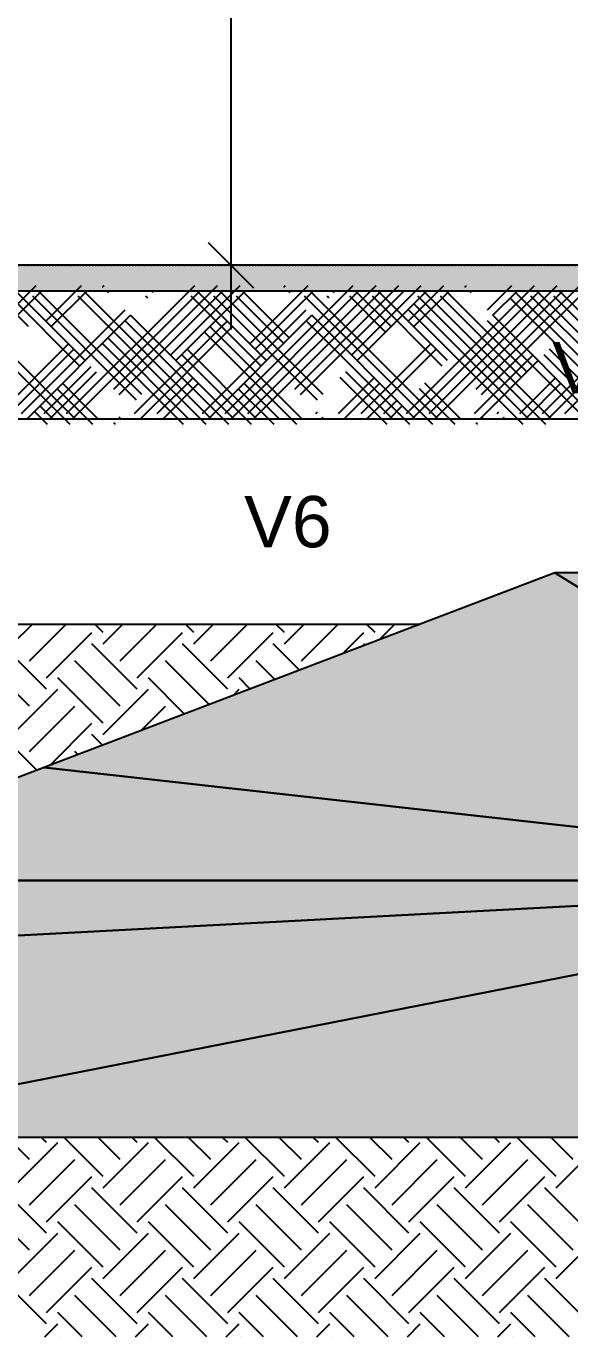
# Model space of a CAD drawing. Extents: x 37185 to 43130, y -8131 to -3926.
# Drawn here: x 38691.6 to 38762.3, y -7779.8 to -7609.4 of the extents above; entities that cross this region are included whole.
import ezdxf

# ---------------------------------------------------------------- set-up
doc = ezdxf.new("R2010")
doc.units = 0
doc.header["$MEASUREMENT"] = 0
doc.linetypes.add('ESTILO_TQS_0002', pattern=[0.4, 0.1, -0.3])
for name, color, linetype in [('36', 253, 'CONTINUOUS'), ('47', 15, 'CONTINUOUS'), ('48', 4, 'CONTINUOUS'), ('52', 3, 'CONTINUOUS'), ('67', 7, 'CONTINUOUS'), ('74', 2, 'CONTINUOUS'), ('75', 9, 'CONTINUOUS'), ('96', 252, 'CONTINUOUS')]:
    doc.layers.add(name, color=color, linetype=linetype)
doc.styles.add('TQS_ARIAL', font='arial.ttf')

msp = doc.modelspace()

# ---------------------------------------------------------------- linework, layer by layer
at = {"layer": '36', "linetype": 'Continuous'}
for p, q in [((38679.38, -7656.62), (38692.87, -7643.13)), ((38680.09, -7657.33), (38693.57, -7643.84)), ((38691.87, -7648.49), (38687.22, -7643.84)), ((38698.53, -7653.61), (38689.46, -7644.54)), ((38699.24, -7652.91), (38690.17, -7643.84)), ((38705.89, -7658.03), (38692.41, -7644.54)), ((38706.6, -7657.33), (38693.11, -7643.84)), ((38694.11, -7647.78), (38698.76, -7643.13)), ((38694.82, -7648.49), (38699.47, -7643.84)), ((38696.82, -7659.8), (38713.49, -7643.13)), ((38697.53, -7660.5), (38714.2, -7643.84)), ((38714.96, -7661.21), (38698.3, -7644.54)), ((38715.67, -7660.5), (38699.01, -7643.84)), ((38701.48, -7643.36), (38701.71, -7643.13)), ((38702.18, -7644.07), (38702.41, -7643.84)), ((38702.95, -7656.62), (38716.44, -7643.13)), ((38703.66, -7657.33), (38717.14, -7643.84)), ((38707.37, -7644.78), (38707.14, -7644.54)), ((38708.07, -7644.07), (38707.84, -7643.84)), ((38710.31, -7652.2), (38719.38, -7643.13)), ((38711.02, -7652.91), (38720.09, -7643.84)), ((38722.1, -7653.61), (38713.03, -7644.54)), ((38722.81, -7652.91), (38713.74, -7643.84)), ((38729.46, -7658.03), (38715.98, -7644.54)), ((38730.17, -7657.33), (38716.68, -7643.84)), ((38717.45, -7659.8), (38734.11, -7643.13)), ((38718.16, -7660.5), (38734.82, -7643.84)), ((38725.05, -7650.67), (38718.92, -7644.54)), ((38725.75, -7649.96), (38719.63, -7643.84)), ((38720.39, -7659.8), (38737.06, -7643.13)), ((38720.63, -7650.73), (38728.22, -7643.13)), ((38721.1, -7660.5), (38737.77, -7643.84)), ((38721.33, -7651.43), (38728.93, -7643.84)), ((38725.05, -7643.36), (38725.28, -7643.13)), ((38725.75, -7644.07), (38725.98, -7643.84)), ((38726.52, -7656.62), (38740.01, -7643.13)), ((38727.23, -7657.33), (38740.71, -7643.84)), ((38744.43, -7661.21), (38727.76, -7644.54)), ((38745.13, -7660.5), (38728.47, -7643.84)), ((38730.94, -7644.78), (38730.71, -7644.54)), ((38731.65, -7644.07), (38731.41, -7643.84)), ((38738.3, -7649.19), (38733.65, -7644.54)), ((38733.88, -7652.2), (38742.95, -7643.13)), ((38739.01, -7648.49), (38734.36, -7643.84)), ((38734.59, -7652.91), (38743.66, -7643.84)), ((38745.67, -7653.61), (38736.6, -7644.54)), ((38746.38, -7652.91), (38737.31, -7643.84)), ((38741.02, -7659.8), (38757.69, -7643.13)), ((38741.25, -7647.78), (38745.9, -7643.13)), ((38741.73, -7660.5), (38758.39, -7643.84)), ((38741.96, -7648.49), (38746.61, -7643.84)), ((38759.16, -7661.21), (38742.49, -7644.54)), ((38759.87, -7660.5), (38743.2, -7643.84)), ((38743.97, -7659.8), (38760.63, -7643.13)), ((38744.67, -7660.5), (38761.34, -7643.84)), ((38755.98, -7655.09), (38745.44, -7644.54)), ((38756.69, -7654.38), (38746.15, -7643.84)), ((38748.62, -7643.36), (38748.85, -7643.13)), ((38749.32, -7644.07), (38749.55, -7643.84)), ((38750.09, -7656.62), (38763.58, -7643.13)), ((38750.8, -7657.33), (38764.28, -7643.84)), ((38751.56, -7646.31), (38754.74, -7643.13)), ((38752.27, -7647.01), (38755.45, -7643.84)), ((38770.94, -7661.21), (38754.51, -7644.78)), ((38771.65, -7660.5), (38755.22, -7644.07)), ((38773.66, -7660.98), (38757.22, -7644.54)), ((38774.37, -7660.27), (38757.93, -7643.84)), ((38769.24, -7653.61), (38760.17, -7644.54)), ((38769.95, -7652.91), (38760.88, -7643.84)), ((38690.93, -7659.8), (38704.42, -7646.31)), ((38714.5, -7659.8), (38727.99, -7646.31)), ((38756.21, -7661.21), (38741.25, -7646.25)), ((38756.92, -7660.5), (38741.96, -7645.54)), ((38761.64, -7659.8), (38775.13, -7646.31)), ((38691.64, -7660.5), (38705.13, -7647.01)), ((38717.91, -7661.21), (38704.42, -7647.72)), ((38718.62, -7660.5), (38705.13, -7647.01)), ((38705.66, -7659.8), (38717.68, -7647.78)), ((38715.21, -7660.5), (38728.7, -7647.01)), ((38741.48, -7661.21), (38727.99, -7647.72)), ((38742.19, -7660.5), (38728.7, -7647.01)), ((38765.05, -7661.21), (38751.56, -7647.72)), ((38765.76, -7660.5), (38752.27, -7647.01)), ((38706.37, -7660.5), (38718.39, -7648.49)), ((38726.75, -7661.21), (38714.73, -7649.19)), ((38727.46, -7660.5), (38715.44, -7648.49)), ((38687.99, -7659.8), (38697.06, -7650.73)), ((38688.69, -7660.5), (38697.76, -7651.43)), ((38697.99, -7660.5), (38688.92, -7651.43)), ((38712.02, -7661.21), (38701.48, -7650.67)), ((38712.73, -7660.5), (38702.18, -7649.96)), ((38721.56, -7660.5), (38712.49, -7651.43)), ((38735.13, -7659.8), (38744.2, -7650.73)), ((38735.83, -7660.5), (38744.9, -7651.43)), ((38758.7, -7659.8), (38767.77, -7650.73)), ((38759.4, -7660.5), (38768.47, -7651.43)), ((38768.7, -7660.5), (38759.63, -7651.43)), ((38697.29, -7661.21), (38688.22, -7652.14)), ((38720.86, -7661.21), (38711.79, -7652.14)), ((38749.86, -7659.8), (38757.45, -7652.2)), ((38750.56, -7660.5), (38758.16, -7652.91)), ((38768, -7661.21), (38758.93, -7652.14)), ((38693.88, -7659.8), (38700, -7653.67)), ((38694.59, -7660.5), (38700.71, -7654.38)), ((38739.24, -7660.5), (38733.12, -7654.38)), ((38700.23, -7661.21), (38695.58, -7656.56)), ((38700.94, -7660.5), (38696.29, -7655.85)), ((38708.61, -7659.8), (38713.26, -7655.15)), ((38709.32, -7660.5), (38713.97, -7655.85)), ((38723.8, -7661.21), (38719.15, -7656.56)), ((38724.51, -7660.5), (38719.86, -7655.85)), ((38732.18, -7659.8), (38736.83, -7655.15)), ((38738.53, -7661.21), (38732.41, -7655.09)), ((38732.89, -7660.5), (38737.54, -7655.85)), ((38747.37, -7661.21), (38742.72, -7656.56)), ((38748.08, -7660.5), (38743.43, -7655.85)), ((38755.75, -7659.8), (38760.4, -7655.15)), ((38756.46, -7660.5), (38761.11, -7655.85)), ((38738.07, -7659.8), (38739.78, -7658.09)), ((38694.34, -7661.21), (38692.64, -7659.51)), ((38695.05, -7660.5), (38693.34, -7658.8)), ((38729.23, -7659.8), (38729.46, -7659.57)), ((38738.78, -7660.5), (38740.48, -7658.8)), ((38752.8, -7659.8), (38753.04, -7659.57)), ((38692.1, -7660.5), (38692.1, -7660.5)), ((38692.1, -7660.5), (38692.1, -7660.5)), ((38700.48, -7660.5), (38700.48, -7660.5)), ((38700.48, -7660.5), (38700.48, -7660.5)), ((38703.18, -7661.21), (38702.95, -7660.98)), ((38703.42, -7660.5), (38703.42, -7660.5)), ((38703.42, -7660.5), (38703.42, -7660.5)), ((38703.89, -7660.5), (38703.66, -7660.27)), ((38706.83, -7660.5), (38706.83, -7660.5)), ((38706.83, -7660.5), (38706.83, -7660.5)), ((38709.78, -7660.5), (38709.78, -7660.5)), ((38709.78, -7660.5), (38709.78, -7660.5)), ((38712.26, -7660.5), (38712.26, -7660.5)), ((38712.26, -7660.5), (38712.26, -7660.5)), ((38724.05, -7660.5), (38724.05, -7660.5)), ((38724.05, -7660.5), (38724.05, -7660.5)), ((38726.99, -7660.5), (38726.99, -7660.5)), ((38726.99, -7660.5), (38726.99, -7660.5)), ((38729.94, -7660.5), (38730.17, -7660.27)), ((38730.4, -7660.5), (38730.4, -7660.5)), ((38730.4, -7660.5), (38730.4, -7660.5)), ((38733.35, -7660.5), (38733.35, -7660.5)), ((38733.35, -7660.5), (38733.35, -7660.5)), ((38736.3, -7660.5), (38736.3, -7660.5)), ((38736.3, -7660.5), (38736.3, -7660.5)), ((38747.62, -7660.5), (38747.62, -7660.5)), ((38747.62, -7660.5), (38747.62, -7660.5)), ((38750.32, -7661.21), (38750.09, -7660.98)), ((38751.03, -7660.5), (38750.8, -7660.27)), ((38753.51, -7660.5), (38753.74, -7660.27)), ((38753.97, -7660.5), (38753.97, -7660.5)), ((38753.97, -7660.5), (38753.97, -7660.5))]:
    msp.add_line(p, q, dxfattribs=at)
at = {"layer": '47', "linetype": 'Continuous'}
for p, q in [((38689.79, -7689.74), (38692.36, -7687.17)), ((38692, -7691.94), (38696.77, -7687.17)), ((38701.58, -7688.26), (38700.48, -7687.17)), ((38701.58, -7689.74), (38704.14, -7687.17)), ((38703.79, -7691.94), (38708.56, -7687.17)), ((38713.36, -7688.26), (38712.27, -7687.17)), ((38713.36, -7689.74), (38715.93, -7687.17)), ((38715.57, -7691.94), (38720.35, -7687.17)), ((38725.15, -7688.26), (38724.05, -7687.17)), ((38725.15, -7689.74), (38727.71, -7687.17)), ((38727.36, -7691.94), (38732.13, -7687.17)), ((38736.93, -7688.26), (38735.84, -7687.17)), ((38737.45, -7689.21), (38739.5, -7687.17)), ((38694.21, -7694.15), (38700.1, -7688.26)), ((38706, -7694.15), (38711.89, -7688.26)), ((38717.78, -7694.15), (38723.67, -7688.26)), ((38732.69, -7691.03), (38735.46, -7688.26)), ((38737.76, -7689.1), (38737.76, -7689.1)), ((38740.96, -7687.88), (38740.96, -7687.88)), ((38694.21, -7695.63), (38688.32, -7689.74)), ((38706, -7695.63), (38700.1, -7689.74)), ((38717.78, -7695.63), (38711.89, -7689.74)), ((38727.1, -7693.16), (38723.67, -7689.74)), ((38735.63, -7689.91), (38735.46, -7689.74)), ((38692, -7697.84), (38686.11, -7691.94)), ((38703.79, -7697.84), (38697.89, -7691.94)), ((38715.36, -7697.63), (38709.68, -7691.94)), ((38723.9, -7694.38), (38721.46, -7691.94)), ((38729.23, -7692.35), (38729.23, -7692.35)), ((38732.43, -7691.13), (38732.43, -7691.13)), ((38701.58, -7700.05), (38695.68, -7694.15)), ((38712.16, -7698.85), (38707.47, -7694.15)), ((38720.7, -7695.6), (38719.25, -7694.15)), ((38725.55, -7693.75), (38725.55, -7693.75)), ((38689.79, -7701.52), (38695.68, -7695.63)), ((38701.58, -7701.52), (38707.47, -7695.63)), ((38718.42, -7696.47), (38719.25, -7695.63)), ((38718.56, -7696.41), (38718.56, -7696.41)), ((38692, -7703.73), (38697.89, -7697.84)), ((38706.52, -7701), (38709.68, -7697.84)), ((38713.66, -7698.28), (38713.66, -7698.28)), ((38694.62, -7705.53), (38700.1, -7700.05)), ((38706.83, -7700.88), (38706.83, -7700.88)), ((38710.03, -7699.66), (38710.03, -7699.66)), ((38692.96, -7706.16), (38688.32, -7701.52)), ((38701.49, -7702.91), (38700.1, -7701.52)), ((38703.63, -7702.1), (38703.63, -7702.1)), ((38698.29, -7704.13), (38697.89, -7703.73)), ((38699.38, -7703.72), (38699.38, -7703.72)), ((38695.09, -7705.35), (38695.09, -7705.35)), ((38692, -7756.76), (38689.07, -7753.84)), ((38694.21, -7754.55), (38693.49, -7753.84)), ((38701.58, -7758.97), (38696.44, -7753.84)), ((38703.79, -7756.76), (38700.86, -7753.84)), ((38706, -7754.55), (38705.28, -7753.84)), ((38713.36, -7758.97), (38708.22, -7753.84)), ((38715.57, -7756.76), (38712.64, -7753.84)), ((38717.78, -7754.55), (38717.06, -7753.84)), ((38725.15, -7758.97), (38720.01, -7753.84)), ((38727.36, -7756.76), (38724.43, -7753.84)), ((38729.57, -7754.55), (38728.85, -7753.84)), ((38736.93, -7758.97), (38731.8, -7753.84)), ((38739.14, -7756.76), (38736.21, -7753.84)), ((38741.35, -7754.55), (38740.63, -7753.84)), ((38748.72, -7758.97), (38743.58, -7753.84)), ((38750.93, -7756.76), (38748, -7753.84)), ((38753.14, -7754.55), (38752.42, -7753.84)), ((38760.5, -7758.97), (38755.37, -7753.84)), ((38762.71, -7756.76), (38759.78, -7753.84)), ((38689.79, -7760.45), (38695.68, -7754.55)), ((38701.58, -7760.45), (38707.47, -7754.55)), ((38713.36, -7760.45), (38719.25, -7754.55)), ((38725.15, -7760.45), (38731.04, -7754.55)), ((38736.93, -7760.45), (38742.82, -7754.55)), ((38748.72, -7760.45), (38754.61, -7754.55)), ((38760.5, -7760.45), (38766.39, -7754.55)), ((38692, -7762.66), (38697.89, -7756.76)), ((38703.79, -7762.66), (38709.68, -7756.76)), ((38715.57, -7762.66), (38721.46, -7756.76)), ((38727.36, -7762.66), (38733.25, -7756.76)), ((38739.14, -7762.66), (38745.03, -7756.76)), ((38750.93, -7762.66), (38756.82, -7756.76)), ((38694.21, -7764.87), (38700.1, -7758.97)), ((38706, -7764.87), (38711.89, -7758.97)), ((38717.78, -7764.87), (38723.67, -7758.97)), ((38729.57, -7764.87), (38735.46, -7758.97)), ((38741.35, -7764.87), (38747.24, -7758.97)), ((38753.14, -7764.87), (38759.03, -7758.97)), ((38694.21, -7766.34), (38688.32, -7760.45)), ((38706, -7766.34), (38700.1, -7760.45)), ((38717.78, -7766.34), (38711.89, -7760.45)), ((38729.57, -7766.34), (38723.67, -7760.45)), ((38741.35, -7766.34), (38735.46, -7760.45)), ((38753.14, -7766.34), (38747.24, -7760.45)), ((38764.92, -7766.34), (38759.03, -7760.45)), ((38692, -7768.55), (38686.11, -7762.66)), ((38703.79, -7768.55), (38697.89, -7762.66)), ((38715.57, -7768.55), (38709.68, -7762.66)), ((38727.36, -7768.55), (38721.46, -7762.66)), ((38739.14, -7768.55), (38733.25, -7762.66)), ((38750.93, -7768.55), (38745.03, -7762.66)), ((38762.71, -7768.55), (38756.82, -7762.66)), ((38701.58, -7770.76), (38695.68, -7764.87)), ((38713.36, -7770.76), (38707.47, -7764.87)), ((38725.15, -7770.76), (38719.25, -7764.87)), ((38736.93, -7770.76), (38731.04, -7764.87)), ((38748.72, -7770.76), (38742.82, -7764.87)), ((38760.5, -7770.76), (38754.61, -7764.87)), ((38689.79, -7772.23), (38695.68, -7766.34)), ((38701.58, -7772.23), (38707.47, -7766.34)), ((38713.36, -7772.23), (38719.25, -7766.34)), ((38725.15, -7772.23), (38731.04, -7766.34)), ((38736.93, -7772.23), (38742.82, -7766.34)), ((38748.72, -7772.23), (38754.61, -7766.34)), ((38760.5, -7772.23), (38766.39, -7766.34)), ((38692, -7774.44), (38697.89, -7768.55)), ((38703.79, -7774.44), (38709.68, -7768.55)), ((38715.57, -7774.44), (38721.46, -7768.55)), ((38727.36, -7774.44), (38733.25, -7768.55)), ((38739.14, -7774.44), (38745.03, -7768.55)), ((38750.93, -7774.44), (38756.82, -7768.55)), ((38694.21, -7776.65), (38700.1, -7770.76)), ((38706, -7776.65), (38711.89, -7770.76)), ((38717.78, -7776.65), (38723.67, -7770.76)), ((38729.57, -7776.65), (38735.46, -7770.76)), ((38741.35, -7776.65), (38747.24, -7770.76)), ((38753.14, -7776.65), (38759.03, -7770.76)), ((38694.21, -7778.12), (38688.32, -7772.23)), ((38706, -7778.12), (38700.1, -7772.23)), ((38717.78, -7778.12), (38711.89, -7772.23)), ((38729.57, -7778.12), (38723.67, -7772.23)), ((38741.35, -7778.12), (38735.46, -7772.23)), ((38753.14, -7778.12), (38747.24, -7772.23)), ((38764.92, -7778.12), (38759.03, -7772.23)), ((38703.26, -7779.81), (38697.89, -7774.44)), ((38715.05, -7779.81), (38709.68, -7774.44)), ((38726.83, -7779.81), (38721.46, -7774.44)), ((38738.62, -7779.81), (38733.25, -7774.44)), ((38750.4, -7779.81), (38745.03, -7774.44)), ((38762.19, -7779.81), (38756.82, -7774.44)), ((38698.84, -7779.81), (38695.68, -7776.65)), ((38710.63, -7779.81), (38707.47, -7776.65)), ((38722.41, -7779.81), (38719.25, -7776.65)), ((38734.2, -7779.81), (38731.04, -7776.65)), ((38745.98, -7779.81), (38742.82, -7776.65)), ((38757.77, -7779.81), (38754.61, -7776.65)), ((38694, -7779.81), (38695.68, -7778.12)), ((38705.78, -7779.81), (38707.47, -7778.12)), ((38717.57, -7779.81), (38719.25, -7778.12)), ((38729.35, -7779.81), (38731.04, -7778.12)), ((38741.14, -7779.81), (38742.82, -7778.12)), ((38752.92, -7779.81), (38754.61, -7778.12)), ((38695.89, -7779.81), (38695.89, -7779.81)), ((38698.42, -7779.81), (38698.42, -7779.81)), ((38702.84, -7779.81), (38702.84, -7779.81)), ((38707.68, -7779.81), (38707.68, -7779.81)), ((38710.2, -7779.81), (38710.2, -7779.81)), ((38714.62, -7779.81), (38714.62, -7779.81)), ((38719.46, -7779.81), (38719.46, -7779.81)), ((38721.99, -7779.81), (38721.99, -7779.81)), ((38726.41, -7779.81), (38726.41, -7779.81)), ((38731.25, -7779.81), (38731.25, -7779.81)), ((38733.77, -7779.81), (38733.77, -7779.81)), ((38738.19, -7779.81), (38738.19, -7779.81)), ((38743.04, -7779.81), (38743.04, -7779.81)), ((38745.56, -7779.81), (38745.56, -7779.81)), ((38749.98, -7779.81), (38749.98, -7779.81)), ((38754.82, -7779.81), (38754.82, -7779.81)), ((38757.34, -7779.81), (38757.34, -7779.81)), ((38761.76, -7779.81), (38761.76, -7779.81))]:
    msp.add_line(p, q, dxfattribs=at)
at = {"layer": '48', "linetype": 'Continuous'}
for p, q in [((38763.65, -7660.5), (38689.47, -7660.5)), ((38689.47, -7687.17), (38742.82, -7687.17))]:
    msp.add_line(p, q, dxfattribs=at)
at = {"layer": '52', "linetype": 'Continuous'}
for points in [[(38760.32, -7680.5), (38752.93, -7683.32), (38742.82, -7687.17), (38693.88, -7705.81), (38655.32, -7720.5)], [(38783.65, -7680.5), (38783.28, -7680.5), (38776.32, -7680.5), (38773.15, -7680.5), (38764, -7680.5), (38763.65, -7680.5), (38760.32, -7680.5)], [(38655.32, -7753.84), (38825.51, -7753.84), (38888.65, -7753.84)]]:
    msp.add_lwpolyline(points, dxfattribs=at)
at = {"layer": '67', "linetype": 'ESTILO_TQS_0002'}
msp.add_line((38396.54, -7640.5), (40376.85, -7640.5), dxfattribs=at)
at = {"layer": '75', "linetype": 'Continuous'}
for p, q in [((38718.18, -7473.5), (38718.18, -7648.84)), ((38715.23, -7637.56), (38721.12, -7643.45)), ((38723.62, -7640.5), (38709.84, -7640.5)), ((38731.95, -7640.5), (38731.95, -7640.5))]:
    msp.add_line(p, q, dxfattribs=at)
at = {"layer": '96', "linetype": 'Continuous'}
for points in [[(38596.32, -7640.5), (38596.32, -7643.84), (40156.32, -7643.84), (40156.32, -7640.5), (38596.32, -7640.5)], [(38825.51, -7720.5), (38760.32, -7680.5), (38693.88, -7705.81), (38825.51, -7720.5)], [(38825.51, -7720.5), (38783.28, -7680.5), (38760.32, -7680.5), (38825.51, -7720.5)], [(38825.51, -7720.5), (38693.88, -7705.81), (38655.32, -7720.5), (38825.51, -7720.5)], [(38825.51, -7720.5), (38655.32, -7720.5), (38655.32, -7729.52), (38825.51, -7720.5)], [(38825.51, -7720.5), (38655.32, -7729.52), (38655.32, -7753.84), (38825.51, -7720.5)], [(38825.51, -7720.5), (38655.32, -7753.84), (38825.51, -7753.84), (38825.51, -7720.5)]]:
    msp.add_lwpolyline(points, dxfattribs=at)
for points in [[(38596.32, -7640.5), (38596.32, -7643.84), (40156.32, -7643.84)], [(38596.32, -7640.5), (40156.32, -7643.84), (40156.32, -7640.5)], [(38596.32, -7640.5), (40156.32, -7640.5), (38596.32, -7640.5)], [(38825.51, -7720.5), (38760.32, -7680.5), (38693.88, -7705.81)], [(38825.51, -7720.5), (38783.28, -7680.5), (38760.32, -7680.5)], [(38825.51, -7720.5), (38760.32, -7680.5), (38825.51, -7720.5)], [(38825.51, -7720.5), (38693.88, -7705.81), (38655.32, -7720.5)], [(38825.51, -7720.5), (38693.88, -7705.81), (38825.51, -7720.5)], [(38825.51, -7720.5), (38655.32, -7720.5), (38655.32, -7729.52)], [(38825.51, -7720.5), (38655.32, -7729.52), (38825.51, -7720.5)], [(38825.51, -7720.5), (38655.32, -7729.52), (38655.32, -7753.84)], [(38825.51, -7720.5), (38655.32, -7753.84), (38825.51, -7720.5)], [(38825.51, -7720.5), (38655.32, -7753.84), (38825.51, -7753.84)], [(38825.51, -7720.5), (38655.32, -7720.5), (38825.51, -7720.5)]]:
    msp.add_solid(points, dxfattribs=at)

# ---------------------------------------------------------------- texts
at = {"layer": '74', "linetype": 'Continuous', "style": 'TQS_ARIAL'}
for s, p in [('V22', (38759.99, -7657.17)), ('V6', (38719.9, -7677.17))]:
    msp.add_text(s, height=6.667, dxfattribs=at).set_placement(p)

doc.saveas('drawing.dxf')
